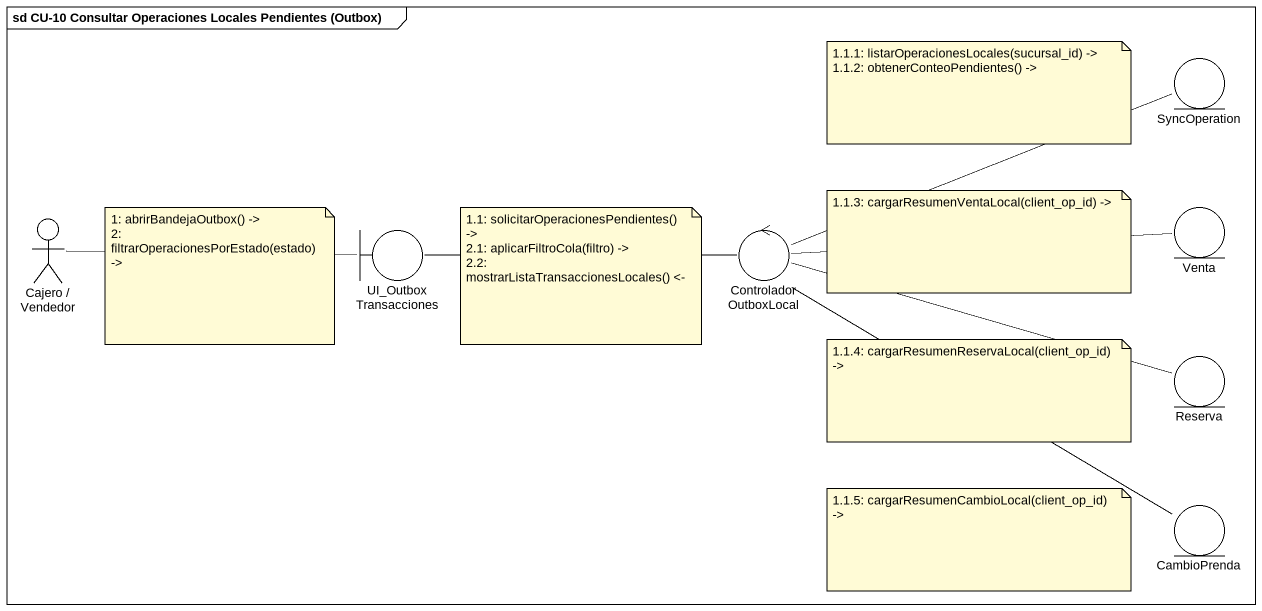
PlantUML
@startuml
mainframe sd CU-10 Consultar Operaciones Locales Pendientes (Outbox)
entity SyncOperation
actor "Cajero / Vendedor" as Cajero_Vendedor
entity Venta
boundary UI_OutboxTransacciones
control ControladorOutboxLocal
entity Reserva
entity CambioPrenda
Cajero_Vendedor -right- UI_OutboxTransacciones
UI_OutboxTransacciones -right- ControladorOutboxLocal
ControladorOutboxLocal -right- SyncOperation
ControladorOutboxLocal -right- Venta
ControladorOutboxLocal -right- Reserva
ControladorOutboxLocal -- CambioPrenda
note as N1
  1.1.1: listarOperacionesLocales(sucursal_id) ->
  1.1.2: obtenerConteoPendientes() ->
end note
note as N2
  1: abrirBandejaOutbox() ->
  2: filtrarOperacionesPorEstado(estado) ->
end note
note as N3
  1.1: solicitarOperacionesPendientes() ->
  2.1: aplicarFiltroCola(filtro) ->
  2.2: mostrarListaTransaccionesLocales() <-
end note
note as N4
  1.1.3: cargarResumenVentaLocal(client_op_id) ->
end note
note as N5
  1.1.4: cargarResumenReservaLocal(client_op_id) ->
end note
note as N6
  1.1.5: cargarResumenCambioLocal(client_op_id) ->
end note
@enduml
